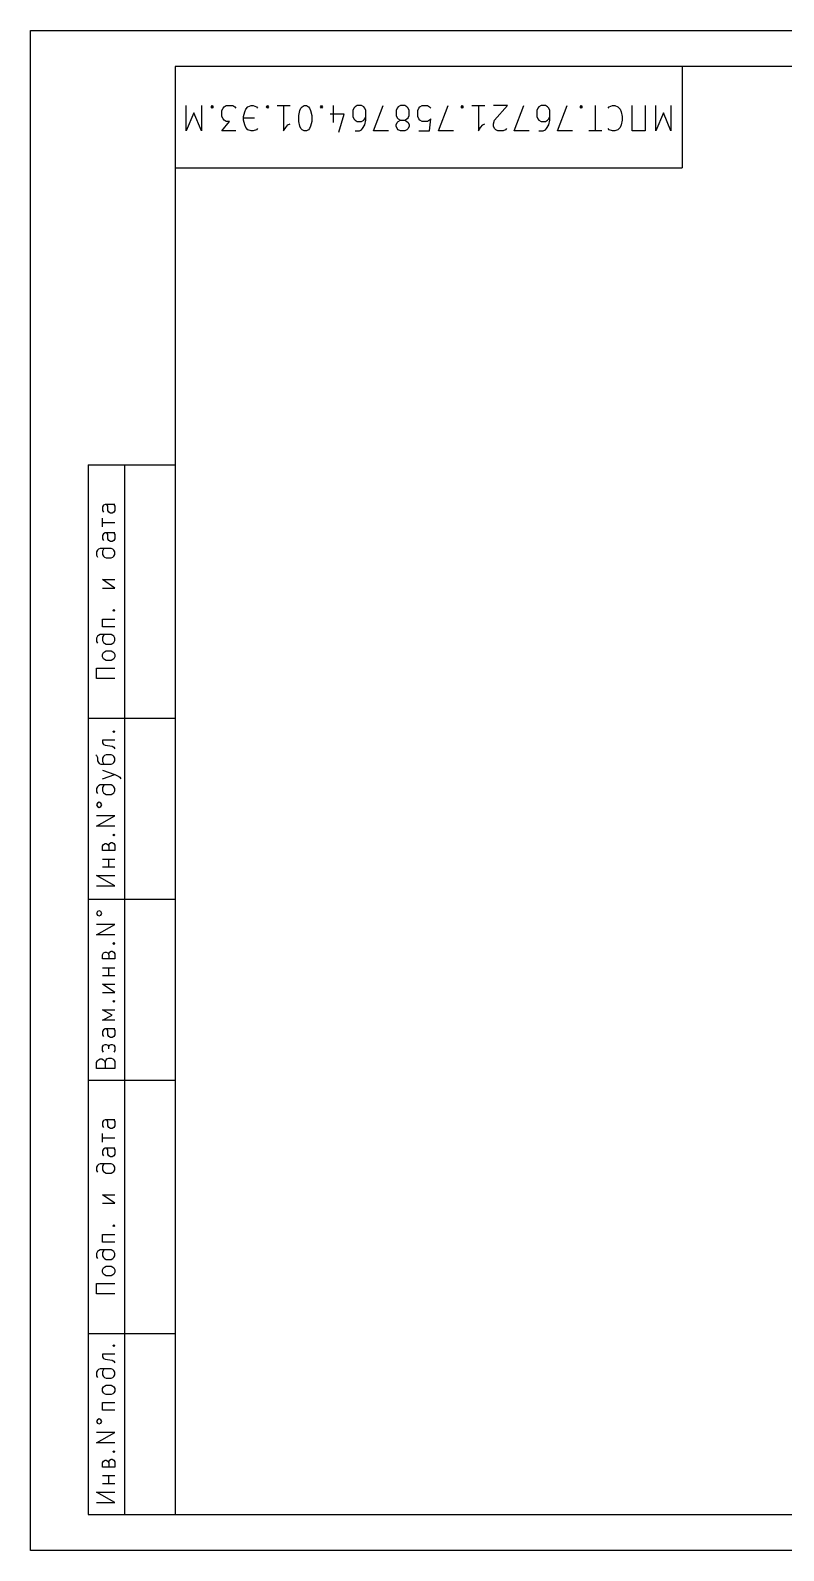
# Model space of a CAD drawing. Extents: x -8 to 289, y -13 to 197.
# Drawn here: x -7.7 to 96.3, y -13.1 to 196.9 of the extents above; entities that cross this region are included whole.
import ezdxf

# ---------------------------------------------------------------- set-up
doc = ezdxf.new("R2010")
doc.units = 0
doc.header["$MEASUREMENT"] = 0
doc.layers.get('0').update_dxf_attribs({"linetype": 'CONTINUOUS'})
doc.layers.add('BLACK', color=7, linetype='CONTINUOUS')

msp = doc.modelspace()

# ---------------------------------------------------------------- linework, layer by layer
at = {"linetype": 'Continuous'}
msp.add_lwpolyline([(-7.68, 196.94), (289.32, 196.94), (289.32, -13.06), (-7.68, -13.06)], close=True, dxfattribs=at)
at = {"layer": 'BLACK', "linetype": 'Continuous'}
for p, q in [((284.32, 191.94), (12.31, 191.94)), ((12.31, 191.94), (12.31, -8.07)), ((82.32, 191.94), (82.32, 177.94)), ((13.84, 183.04), (13.84, 186.54)), ((14.88, 185.54), (13.84, 183.04)), ((15.93, 183.04), (14.88, 185.54)), ((15.93, 186.54), (15.93, 183.04)), ((17.27, 186.37), (17.42, 186.54)), ((17.42, 186.2), (17.27, 186.37)), ((17.42, 186.54), (17.57, 186.37)), ((17.42, 186.2), (17.42, 186.54)), ((17.57, 186.37), (17.42, 186.2)), ((18.77, 185.87), (18.92, 186.2)), ((18.77, 185.04), (18.77, 185.87)), ((18.92, 184.7), (18.77, 185.04)), ((18.92, 186.2), (19.07, 186.37)), ((19.07, 186.37), (19.37, 186.54)), ((19.37, 186.54), (20.26, 186.54)), ((20.26, 186.54), (20.56, 186.37)), ((20.56, 186.37), (20.71, 186.2)), ((21.76, 185.04), (21.91, 185.7)), ((21.76, 184.54), (21.76, 185.04)), ((21.76, 184.87), (23.25, 184.87)), ((21.91, 185.7), (22.06, 186.04)), ((22.06, 186.04), (22.36, 186.37)), ((22.36, 186.37), (22.8, 186.54)), ((22.8, 186.54), (23.1, 186.54)), ((23.1, 186.54), (23.55, 186.37)), ((23.55, 186.37), (23.7, 186.2)), ((24.9, 186.37), (25.05, 186.54)), ((25.05, 186.2), (24.9, 186.37)), ((25.05, 186.54), (25.2, 186.37)), ((25.05, 186.2), (25.05, 186.54)), ((25.2, 186.37), (25.05, 186.2)), ((26.39, 186.54), (28.18, 186.54)), ((27.29, 186.54), (27.29, 183.04)), ((29.38, 185.2), (29.53, 185.87)), ((29.38, 184.37), (29.38, 185.2)), ((29.53, 185.87), (29.68, 186.2)), ((29.68, 186.2), (29.83, 186.37)), ((29.83, 186.37), (30.13, 186.54)), ((30.13, 186.54), (30.43, 186.54)), ((30.43, 186.54), (30.73, 186.37)), ((30.73, 186.37), (30.87, 186.2)), ((30.87, 186.2), (31.02, 185.87)), ((31.02, 185.87), (31.17, 185.2)), ((31.17, 185.2), (31.17, 184.37)), ((32.37, 186.37), (32.52, 186.54)), ((32.52, 186.2), (32.37, 186.37)), ((32.52, 186.54), (32.67, 186.37)), ((32.52, 186.2), (32.52, 186.54)), ((32.67, 186.37), (32.52, 186.2)), ((35.66, 185.37), (33.71, 185.37)), ((34.16, 184.2), (34.16, 186.54)), ((34.91, 182.87), (35.66, 185.37)), ((37, 186.2), (36.85, 185.87)), ((36.85, 185.87), (36.85, 185.04)), ((36.85, 185.04), (37, 184.7)), ((37.15, 186.37), (37, 186.2)), ((37.45, 186.54), (37.15, 186.37)), ((38.05, 186.54), (37.45, 186.54)), ((38.35, 186.37), (38.05, 186.54)), ((38.5, 186.2), (38.35, 186.37)), ((38.65, 185.87), (38.5, 186.2)), ((38.5, 184.7), (38.65, 185.04)), ((38.65, 184.54), (38.65, 185.87)), ((39.69, 183.04), (41.04, 186.54)), ((42.98, 186.2), (42.83, 185.87)), ((42.83, 185.87), (42.83, 185.2)), ((42.83, 185.2), (42.98, 184.87)), ((43.13, 186.37), (42.98, 186.2)), ((42.98, 184.87), (43.13, 184.7)), ((43.43, 186.54), (43.13, 186.37)), ((44.03, 186.54), (43.43, 186.54)), ((44.33, 186.37), (44.03, 186.54)), ((44.48, 186.2), (44.33, 186.37)), ((44.33, 184.7), (44.48, 184.87)), ((44.62, 185.87), (44.48, 186.2)), ((44.48, 184.87), (44.62, 185.2)), ((44.62, 185.2), (44.62, 185.87)), ((45.82, 185.87), (45.97, 186.2)), ((45.82, 185.04), (45.82, 185.87)), ((45.97, 184.7), (45.82, 185.04)), ((45.97, 186.2), (46.12, 186.37)), ((46.12, 186.37), (46.42, 186.54)), ((46.42, 186.54), (47.17, 186.54)), ((47.17, 186.54), (47.46, 186.37)), ((47.46, 186.37), (47.61, 186.2)), ((48.66, 183.04), (50, 186.54)), ((51.8, 186.37), (51.95, 186.54)), ((51.95, 186.2), (51.8, 186.37)), ((51.95, 186.54), (52.1, 186.37)), ((51.95, 186.2), (51.95, 186.54)), ((52.1, 186.37), (51.95, 186.2)), ((53.29, 186.54), (55.09, 186.54)), ((54.19, 186.54), (54.19, 183.04)), ((58.23, 186.54), (56.28, 186.54)), ((56.43, 184.54), (58.23, 186.54)), ((59.12, 183.04), (60.47, 186.54)), ((62.41, 186.2), (62.26, 185.87)), ((62.26, 185.87), (62.26, 185.04)), ((62.26, 185.04), (62.41, 184.7)), ((62.56, 186.37), (62.41, 186.2)), ((62.86, 186.54), (62.56, 186.37)), ((63.46, 186.54), (62.86, 186.54)), ((63.75, 186.37), (63.46, 186.54)), ((63.9, 186.2), (63.75, 186.37)), ((64.05, 185.87), (63.9, 186.2)), ((63.9, 184.7), (64.05, 185.04)), ((64.05, 184.54), (64.05, 185.87)), ((65.1, 183.04), (66.45, 186.54)), ((68.24, 186.37), (68.39, 186.54)), ((68.39, 186.2), (68.24, 186.37)), ((68.39, 186.54), (68.54, 186.37)), ((68.39, 186.2), (68.39, 186.54)), ((68.54, 186.37), (68.39, 186.2)), ((70.33, 186.54), (70.33, 183.04)), ((72.12, 186.2), (72.27, 186.37)), ((72.27, 186.37), (72.72, 186.54)), ((72.72, 186.54), (73.02, 186.54)), ((73.02, 186.54), (73.47, 186.37)), ((73.47, 186.37), (73.77, 186.04)), ((73.77, 186.04), (73.92, 185.7)), ((73.92, 185.7), (74.07, 185.04)), ((74.07, 185.04), (74.07, 184.54)), ((75.41, 183.04), (75.41, 186.54)), ((77.21, 186.54), (77.21, 183.04)), ((78.7, 183.04), (78.7, 186.54)), ((79.75, 185.54), (78.7, 183.04)), ((80.79, 183.04), (79.75, 185.54)), ((80.79, 186.54), (80.79, 183.04)), ((18.77, 183.04), (19.82, 184.37)), ((20.71, 183.04), (18.77, 183.04)), ((19.07, 184.54), (18.92, 184.7)), ((19.37, 184.37), (19.07, 184.54)), ((19.82, 184.37), (19.37, 184.37)), ((21.91, 183.87), (21.76, 184.54)), ((22.06, 183.54), (21.91, 183.87)), ((22.36, 183.2), (22.06, 183.54)), ((22.8, 183.04), (22.36, 183.2)), ((23.1, 183.04), (22.8, 183.04)), ((23.55, 183.2), (23.1, 183.04)), ((23.7, 183.37), (23.55, 183.2)), ((27.29, 183.04), (27.59, 183.54)), ((27.59, 183.54), (27.89, 183.87)), ((27.89, 183.87), (28.18, 184.04)), ((29.53, 183.7), (29.38, 184.37)), ((29.68, 183.37), (29.53, 183.7)), ((29.83, 183.2), (29.68, 183.37)), ((30.13, 183.04), (29.83, 183.2)), ((30.43, 183.04), (30.13, 183.04)), ((30.73, 183.2), (30.43, 183.04)), ((30.87, 183.37), (30.73, 183.2)), ((31.02, 183.7), (30.87, 183.37)), ((31.17, 184.37), (31.02, 183.7)), ((37, 184.7), (37.15, 184.54)), ((37.15, 184.54), (37.45, 184.37)), ((37.15, 183.04), (37.75, 183.04)), ((37.45, 184.37), (38.05, 184.37)), ((37.75, 183.04), (38.05, 183.2)), ((38.05, 184.37), (38.35, 184.54)), ((38.05, 183.2), (38.2, 183.37)), ((38.2, 183.37), (38.5, 183.87)), ((38.35, 184.54), (38.5, 184.7)), ((38.5, 183.87), (38.65, 184.54)), ((41.79, 183.04), (39.69, 183.04)), ((42.83, 183.87), (42.98, 184.2)), ((42.83, 183.7), (42.83, 183.87)), ((42.98, 183.37), (42.83, 183.7)), ((42.98, 184.2), (43.13, 184.37)), ((43.13, 183.2), (42.98, 183.37)), ((43.13, 184.7), (43.43, 184.54)), ((43.13, 184.37), (43.43, 184.54)), ((43.43, 183.04), (43.13, 183.2)), ((43.43, 184.54), (44.03, 184.54)), ((44.03, 183.04), (43.43, 183.04)), ((44.03, 184.54), (44.33, 184.7)), ((44.03, 184.54), (44.33, 184.37)), ((44.33, 183.2), (44.03, 183.04)), ((44.33, 184.37), (44.48, 184.2)), ((44.48, 183.37), (44.33, 183.2)), ((44.48, 184.2), (44.62, 183.87)), ((44.62, 183.7), (44.48, 183.37)), ((44.62, 183.87), (44.62, 183.7)), ((46.12, 184.54), (45.97, 184.7)), ((45.97, 183.04), (47.46, 183.04)), ((46.42, 184.37), (46.12, 184.54)), ((47.17, 184.37), (46.42, 184.37)), ((47.46, 184.54), (47.17, 184.37)), ((47.46, 183.04), (47.61, 184.7)), ((47.61, 184.7), (47.46, 184.54)), ((50.75, 183.04), (48.66, 183.04)), ((54.19, 183.04), (54.49, 183.54)), ((54.49, 183.54), (54.79, 183.87)), ((54.79, 183.87), (55.09, 184.04)), ((56.28, 184.04), (56.43, 184.54)), ((56.28, 183.7), (56.28, 184.04)), ((56.43, 183.37), (56.28, 183.7)), ((56.58, 183.2), (56.43, 183.37)), ((56.88, 183.04), (56.58, 183.2)), ((57.63, 183.04), (56.88, 183.04)), ((57.93, 183.2), (57.63, 183.04)), ((58.08, 183.37), (57.93, 183.2)), ((61.21, 183.04), (59.12, 183.04)), ((62.41, 184.7), (62.56, 184.54)), ((62.56, 184.54), (62.86, 184.37)), ((62.56, 183.04), (63.16, 183.04)), ((62.86, 184.37), (63.46, 184.37)), ((63.16, 183.04), (63.46, 183.2)), ((63.46, 184.37), (63.75, 184.54)), ((63.46, 183.2), (63.61, 183.37)), ((63.61, 183.37), (63.9, 183.87)), ((63.75, 184.54), (63.9, 184.7)), ((63.9, 183.87), (64.05, 184.54)), ((67.19, 183.04), (65.1, 183.04)), ((71.23, 183.04), (69.43, 183.04)), ((72.27, 183.2), (72.12, 183.37)), ((72.72, 183.04), (72.27, 183.2)), ((73.02, 183.04), (72.72, 183.04)), ((73.47, 183.2), (73.02, 183.04)), ((73.77, 183.54), (73.47, 183.2)), ((73.92, 183.87), (73.77, 183.54)), ((74.07, 184.54), (73.92, 183.87)), ((77.21, 183.04), (75.41, 183.04)), ((12.31, 177.94), (82.32, 177.94)), ((0.31, 136.93), (12.31, 136.93)), ((0.31, 136.93), (0.31, -8.07)), ((5.31, 136.93), (5.31, -8.07)), ((2.41, 131.33), (2.29, 131.1)), ((2.29, 131.1), (2.29, 130.62)), ((2.29, 130.62), (2.41, 130.38)), ((2.65, 131.45), (2.41, 131.33)), ((3.96, 131.45), (2.65, 131.45)), ((3.01, 131.21), (2.89, 131.45)), ((3.01, 130.62), (3.01, 131.21)), ((3.13, 130.38), (3.01, 130.62)), ((3.36, 130.26), (3.13, 130.38)), ((3.6, 130.26), (3.36, 130.26)), ((3.84, 130.38), (3.6, 130.26)), ((3.84, 131.45), (3.96, 131.21)), ((3.96, 130.62), (3.84, 130.38)), ((3.96, 131.21), (3.96, 130.62)), ((2.29, 128.36), (2.29, 129.55)), ((2.29, 128.95), (3.96, 128.95)), ((2.41, 127.41), (2.29, 127.17)), ((2.29, 127.17), (2.29, 126.69)), ((2.29, 126.69), (2.41, 126.45)), ((2.65, 127.52), (2.41, 127.41)), ((3.96, 127.52), (2.65, 127.52)), ((3.01, 127.29), (2.89, 127.52)), ((3.01, 126.69), (3.01, 127.29)), ((3.13, 126.45), (3.01, 126.69)), ((3.36, 126.33), (3.13, 126.45)), ((3.6, 126.33), (3.36, 126.33)), ((3.84, 126.45), (3.6, 126.33)), ((3.84, 127.52), (3.96, 127.29)), ((3.96, 126.69), (3.84, 126.45)), ((3.96, 127.29), (3.96, 126.69)), ((1.58, 125.14), (1.46, 124.91)), ((1.46, 124.91), (1.46, 124.43)), ((1.46, 124.43), (1.58, 124.19)), ((1.7, 125.26), (1.58, 125.14)), ((1.93, 125.38), (1.7, 125.26)), ((3.48, 125.38), (1.93, 125.38)), ((2.41, 125.26), (2.29, 125.02)), ((2.29, 125.02), (2.29, 124.55)), ((2.29, 124.55), (2.41, 124.31)), ((2.53, 125.38), (2.41, 125.26)), ((2.41, 124.31), (2.53, 124.19)), ((2.53, 124.19), (2.77, 124.07)), ((2.77, 124.07), (3.48, 124.07)), ((3.72, 125.26), (3.48, 125.38)), ((3.48, 124.07), (3.72, 124.19)), ((3.84, 125.14), (3.72, 125.26)), ((3.72, 124.19), (3.84, 124.31)), ((3.96, 124.91), (3.84, 125.14)), ((3.84, 124.31), (3.96, 124.55)), ((3.96, 124.55), (3.96, 124.91)), ((3.96, 119.9), (2.29, 121.1)), ((2.29, 121.1), (3.96, 121.1)), ((2.29, 119.9), (3.96, 119.9)), ((2.29, 114.55), (2.29, 115.62)), ((2.29, 115.62), (3.96, 115.62)), ((3.72, 116.81), (3.84, 116.93)), ((3.84, 116.69), (3.72, 116.81)), ((3.72, 116.81), (3.96, 116.81)), ((3.84, 116.93), (3.96, 116.81)), ((3.96, 116.81), (3.84, 116.69)), ((1.93, 113.48), (1.7, 113.36)), ((3.48, 113.48), (1.93, 113.48)), ((3.96, 114.55), (2.29, 114.55)), ((2.53, 113.48), (2.41, 113.36)), ((3.72, 113.36), (3.48, 113.48)), ((1.58, 113.24), (1.46, 113)), ((1.46, 113), (1.46, 112.52)), ((1.46, 112.52), (1.58, 112.29)), ((1.7, 113.36), (1.58, 113.24)), ((2.41, 113.36), (2.29, 113.12)), ((2.29, 113.12), (2.29, 112.64)), ((2.29, 112.64), (2.41, 112.4)), ((2.41, 112.4), (2.53, 112.29)), ((2.53, 112.29), (2.77, 112.17)), ((2.77, 112.17), (3.48, 112.17)), ((3.48, 112.17), (3.72, 112.29)), ((3.84, 113.24), (3.72, 113.36)), ((3.72, 112.29), (3.84, 112.4)), ((3.96, 113), (3.84, 113.24)), ((3.84, 112.4), (3.96, 112.64)), ((3.96, 112.64), (3.96, 113)), ((2.29, 110.74), (2.41, 110.98)), ((2.29, 110.38), (2.29, 110.74)), ((2.41, 110.14), (2.29, 110.38)), ((2.41, 110.98), (2.53, 111.1)), ((2.53, 110.02), (2.41, 110.14)), ((2.53, 111.1), (2.77, 111.21)), ((2.77, 109.9), (2.53, 110.02)), ((2.77, 111.21), (3.48, 111.21)), ((3.48, 109.9), (2.77, 109.9)), ((3.48, 111.21), (3.72, 111.1)), ((3.72, 110.02), (3.48, 109.9)), ((3.72, 111.1), (3.84, 110.98)), ((3.84, 110.14), (3.72, 110.02)), ((3.84, 110.98), (3.96, 110.74)), ((3.96, 110.38), (3.84, 110.14)), ((3.96, 110.74), (3.96, 110.38)), ((1.46, 107.41), (1.46, 108.83)), ((1.46, 108.83), (3.96, 108.83)), ((3.96, 107.41), (1.46, 107.41)), ((0.31, 101.93), (12.31, 101.93)), ((3.96, 98.89), (2.29, 98.89)), ((2.29, 98.89), (2.29, 98.54)), ((3.72, 100.08), (3.84, 100.2)), ((3.84, 99.96), (3.72, 100.08)), ((3.72, 100.08), (3.96, 100.08)), ((3.84, 100.2), (3.96, 100.08)), ((3.96, 100.08), (3.84, 99.96)), ((1.34, 96.87), (1.46, 96.75)), ((1.46, 96.75), (1.58, 96.51)), ((2.29, 98.54), (2.41, 98.3)), ((2.41, 96.63), (2.29, 96.39)), ((2.41, 98.3), (2.65, 98.18)), ((2.53, 96.75), (2.41, 96.63)), ((2.77, 96.87), (2.53, 96.75)), ((2.65, 98.18), (3.6, 98.06)), ((3.48, 96.87), (2.77, 96.87)), ((3.72, 96.75), (3.48, 96.87)), ((3.6, 98.06), (3.84, 97.94)), ((3.84, 96.63), (3.72, 96.75)), ((3.84, 97.94), (3.96, 97.7)), ((3.96, 96.39), (3.84, 96.63)), ((1.58, 96.51), (1.58, 96.04)), ((1.58, 96.04), (1.7, 95.8)), ((1.7, 95.8), (1.82, 95.68)), ((1.82, 95.68), (2.05, 95.56)), ((2.05, 95.56), (3.48, 95.56)), ((2.29, 96.39), (2.29, 95.92)), ((2.29, 95.92), (2.41, 95.68)), ((2.29, 94.73), (3.96, 94.13)), ((2.41, 95.68), (2.53, 95.56)), ((3.48, 95.56), (3.72, 95.68)), ((3.72, 95.68), (3.84, 95.8)), ((3.84, 95.8), (3.96, 96.04)), ((3.96, 96.04), (3.96, 96.39)), ((1.58, 92.46), (1.46, 92.23)), ((1.7, 92.58), (1.58, 92.46)), ((1.93, 92.7), (1.7, 92.58)), ((3.48, 92.7), (1.93, 92.7)), ((2.29, 93.54), (3.96, 94.13)), ((2.41, 92.58), (2.29, 92.35)), ((2.53, 92.7), (2.41, 92.58)), ((3.72, 92.58), (3.48, 92.7)), ((3.84, 92.46), (3.72, 92.58)), ((3.96, 92.23), (3.84, 92.46)), ((3.96, 94.13), (4.55, 93.89)), ((4.55, 93.89), (4.67, 93.77)), ((4.67, 93.77), (4.79, 93.54)), ((1.46, 92.23), (1.46, 91.75)), ((1.46, 91.75), (1.58, 91.51)), ((1.82, 90.32), (1.58, 90.2)), ((2.05, 90.2), (1.82, 90.32)), ((2.29, 92.35), (2.29, 91.87)), ((2.29, 91.87), (2.41, 91.63)), ((2.41, 91.63), (2.53, 91.51)), ((2.53, 91.51), (2.77, 91.39)), ((2.77, 91.39), (3.48, 91.39)), ((3.48, 91.39), (3.72, 91.51)), ((3.72, 91.51), (3.84, 91.63)), ((3.84, 91.63), (3.96, 91.87)), ((3.96, 91.87), (3.96, 92.23)), ((1.58, 90.2), (1.46, 89.96)), ((1.46, 89.96), (1.58, 89.73)), ((1.46, 86.99), (3.96, 88.42)), ((3.96, 88.42), (1.46, 88.42)), ((1.58, 89.73), (1.82, 89.61)), ((1.82, 89.61), (2.05, 89.73)), ((2.17, 89.96), (2.05, 90.2)), ((2.05, 89.73), (2.17, 89.96)), ((3.96, 86.99), (1.46, 86.99)), ((2.29, 84.25), (2.41, 84.49)), ((2.29, 83.66), (2.29, 84.25)), ((2.41, 84.49), (2.65, 84.61)), ((2.65, 84.61), (2.77, 84.61)), ((2.77, 84.61), (3.01, 84.49)), ((3.01, 84.49), (3.13, 84.25)), ((3.13, 84.25), (3.24, 84.61)), ((3.13, 84.25), (3.13, 83.66)), ((3.24, 84.61), (3.48, 84.73)), ((3.48, 84.73), (3.6, 84.73)), ((3.6, 84.73), (3.84, 84.61)), ((3.72, 85.8), (3.84, 85.92)), ((3.84, 85.68), (3.72, 85.8)), ((3.72, 85.8), (3.96, 85.8)), ((3.84, 85.92), (3.96, 85.8)), ((3.96, 85.8), (3.84, 85.68)), ((3.84, 84.61), (3.96, 84.37)), ((3.96, 84.37), (3.96, 83.66)), ((3.96, 83.66), (2.29, 83.66)), ((2.29, 82.46), (3.96, 82.46)), ((3.13, 81.39), (3.13, 82.46)), ((3.96, 78.77), (1.46, 80.2)), ((1.46, 80.2), (3.96, 80.2)), ((2.29, 81.39), (3.96, 81.39)), ((1.46, 78.77), (3.96, 78.77)), ((0.31, 76.93), (12.31, 76.93)), ((1.58, 75.2), (1.46, 74.96)), ((1.46, 74.96), (1.58, 74.73)), ((1.82, 75.32), (1.58, 75.2)), ((1.58, 74.73), (1.82, 74.61)), ((2.05, 75.2), (1.82, 75.32)), ((1.82, 74.61), (2.05, 74.73)), ((2.17, 74.96), (2.05, 75.2)), ((2.05, 74.73), (2.17, 74.96)), ((1.46, 71.99), (3.96, 73.42)), ((3.96, 73.42), (1.46, 73.42)), ((3.96, 71.99), (1.46, 71.99)), ((2.29, 69.25), (2.41, 69.49)), ((2.41, 69.49), (2.65, 69.61)), ((2.65, 69.61), (2.77, 69.61)), ((2.77, 69.61), (3.01, 69.49)), ((3.01, 69.49), (3.13, 69.25)), ((3.13, 69.25), (3.24, 69.61)), ((3.24, 69.61), (3.48, 69.73)), ((3.48, 69.73), (3.6, 69.73)), ((3.6, 69.73), (3.84, 69.61)), ((3.72, 70.8), (3.84, 70.92)), ((3.84, 70.68), (3.72, 70.8)), ((3.72, 70.8), (3.96, 70.8)), ((3.84, 70.92), (3.96, 70.8)), ((3.96, 70.8), (3.84, 70.68)), ((3.84, 69.61), (3.96, 69.37)), ((3.96, 69.37), (3.96, 68.66)), ((2.29, 68.66), (2.29, 69.25)), ((3.96, 68.66), (2.29, 68.66)), ((2.29, 67.46), (3.96, 67.46)), ((3.13, 69.25), (3.13, 68.66)), ((3.13, 66.39), (3.13, 67.46)), ((2.29, 66.39), (3.96, 66.39)), ((3.96, 64.01), (2.29, 65.2)), ((2.29, 65.2), (3.96, 65.2)), ((2.29, 64.01), (3.96, 64.01)), ((3.6, 60.92), (2.29, 61.63)), ((2.29, 61.63), (3.96, 61.63)), ((2.29, 60.2), (3.6, 60.92)), ((3.72, 62.82), (3.84, 62.94)), ((3.84, 62.7), (3.72, 62.82)), ((3.72, 62.82), (3.96, 62.82)), ((3.84, 62.94), (3.96, 62.82)), ((3.96, 62.82), (3.84, 62.7)), ((3.96, 60.2), (2.29, 60.2)), ((2.41, 58.89), (2.29, 58.66)), ((2.65, 59.01), (2.41, 58.89)), ((3.96, 59.01), (2.65, 59.01)), ((3.01, 58.77), (2.89, 59.01)), ((3.84, 59.01), (3.96, 58.77)), ((2.29, 58.66), (2.29, 58.18)), ((2.29, 58.18), (2.41, 57.94)), ((2.29, 56.51), (2.41, 56.75)), ((2.41, 56.75), (2.65, 56.87)), ((2.65, 56.87), (2.77, 56.87)), ((2.77, 56.87), (3.01, 56.75)), ((3.01, 58.18), (3.01, 58.77)), ((3.13, 57.94), (3.01, 58.18)), ((3.01, 56.75), (3.13, 56.51)), ((3.36, 57.82), (3.13, 57.94)), ((3.13, 56.51), (3.24, 56.75)), ((3.24, 56.75), (3.48, 56.87)), ((3.6, 57.82), (3.36, 57.82)), ((3.48, 56.87), (3.6, 56.87)), ((3.84, 57.94), (3.6, 57.82)), ((3.6, 56.87), (3.84, 56.75)), ((3.96, 58.18), (3.84, 57.94)), ((3.84, 56.75), (3.96, 56.51)), ((3.96, 58.77), (3.96, 58.18)), ((1.46, 54.37), (1.58, 54.61)), ((1.58, 54.61), (1.7, 54.73)), ((1.7, 54.73), (1.93, 54.85)), ((1.93, 54.85), (2.17, 54.85)), ((2.17, 54.85), (2.41, 54.73)), ((2.29, 56.04), (2.29, 56.51)), ((2.41, 55.8), (2.29, 56.04)), ((2.41, 54.73), (2.53, 54.61)), ((2.53, 54.61), (2.65, 54.37)), ((2.65, 54.37), (2.77, 54.73)), ((2.77, 54.73), (2.89, 54.85)), ((2.89, 54.85), (3.13, 54.96)), ((3.13, 56.27), (3.13, 56.51)), ((3.13, 54.96), (3.48, 54.96)), ((3.48, 54.96), (3.72, 54.85)), ((3.72, 54.85), (3.84, 54.73)), ((3.96, 56.04), (3.84, 55.8)), ((3.84, 54.73), (3.96, 54.49)), ((3.96, 56.51), (3.96, 56.04)), ((1.46, 53.54), (1.46, 54.37)), ((3.96, 53.54), (1.46, 53.54)), ((2.65, 54.37), (2.65, 53.54)), ((3.96, 54.49), (3.96, 53.54)), ((0.31, 51.93), (12.31, 51.93)), ((2.41, 46.33), (2.29, 46.1)), ((2.65, 46.45), (2.41, 46.33)), ((3.96, 46.45), (2.65, 46.45)), ((3.01, 46.21), (2.89, 46.45)), ((3.01, 45.62), (3.01, 46.21)), ((3.84, 46.45), (3.96, 46.21)), ((3.96, 46.21), (3.96, 45.62)), ((2.29, 46.1), (2.29, 45.62)), ((2.29, 45.62), (2.41, 45.38)), ((2.29, 43.36), (2.29, 44.55)), ((3.13, 45.38), (3.01, 45.62)), ((3.36, 45.26), (3.13, 45.38)), ((3.6, 45.26), (3.36, 45.26)), ((3.84, 45.38), (3.6, 45.26)), ((3.96, 45.62), (3.84, 45.38)), ((2.29, 43.95), (3.96, 43.95)), ((2.41, 42.41), (2.29, 42.17)), ((2.29, 42.17), (2.29, 41.69)), ((2.65, 42.52), (2.41, 42.41)), ((3.96, 42.52), (2.65, 42.52)), ((3.01, 42.29), (2.89, 42.52)), ((3.01, 41.69), (3.01, 42.29)), ((3.84, 42.52), (3.96, 42.29)), ((3.96, 42.29), (3.96, 41.69)), ((1.58, 40.14), (1.46, 39.91)), ((1.46, 39.91), (1.46, 39.43)), ((1.7, 40.26), (1.58, 40.14)), ((1.93, 40.38), (1.7, 40.26)), ((3.48, 40.38), (1.93, 40.38)), ((2.29, 41.69), (2.41, 41.45)), ((2.41, 40.26), (2.29, 40.02)), ((2.29, 40.02), (2.29, 39.55)), ((2.53, 40.38), (2.41, 40.26)), ((3.13, 41.45), (3.01, 41.69)), ((3.36, 41.33), (3.13, 41.45)), ((3.6, 41.33), (3.36, 41.33)), ((3.72, 40.26), (3.48, 40.38)), ((3.84, 41.45), (3.6, 41.33)), ((3.84, 40.14), (3.72, 40.26)), ((3.96, 41.69), (3.84, 41.45)), ((3.96, 39.91), (3.84, 40.14)), ((3.96, 39.55), (3.96, 39.91)), ((1.46, 39.43), (1.58, 39.19)), ((2.29, 39.55), (2.41, 39.31)), ((2.41, 39.31), (2.53, 39.19)), ((2.53, 39.19), (2.77, 39.07)), ((2.77, 39.07), (3.48, 39.07)), ((3.48, 39.07), (3.72, 39.19)), ((3.72, 39.19), (3.84, 39.31)), ((3.84, 39.31), (3.96, 39.55)), ((3.96, 34.91), (2.29, 36.1)), ((2.29, 36.1), (3.96, 36.1)), ((2.29, 34.91), (3.96, 34.91)), ((3.72, 31.81), (3.84, 31.93)), ((3.84, 31.69), (3.72, 31.81)), ((3.72, 31.81), (3.96, 31.81)), ((3.84, 31.93), (3.96, 31.81)), ((3.96, 31.81), (3.84, 31.69)), ((2.29, 29.55), (2.29, 30.62)), ((2.29, 30.62), (3.96, 30.62)), ((3.96, 29.55), (2.29, 29.55)), ((1.58, 28.24), (1.46, 28)), ((1.46, 28), (1.46, 27.52)), ((1.46, 27.52), (1.58, 27.29)), ((1.7, 28.36), (1.58, 28.24)), ((1.93, 28.48), (1.7, 28.36)), ((3.48, 28.48), (1.93, 28.48)), ((2.41, 28.36), (2.29, 28.12)), ((2.29, 28.12), (2.29, 27.64)), ((2.29, 27.64), (2.41, 27.41)), ((2.53, 28.48), (2.41, 28.36)), ((2.41, 27.41), (2.53, 27.29)), ((3.72, 28.36), (3.48, 28.48)), ((3.84, 28.24), (3.72, 28.36)), ((3.72, 27.29), (3.84, 27.41)), ((3.96, 28), (3.84, 28.24)), ((3.84, 27.41), (3.96, 27.64)), ((3.96, 27.64), (3.96, 28)), ((2.29, 25.74), (2.41, 25.98)), ((2.29, 25.38), (2.29, 25.74)), ((2.41, 25.14), (2.29, 25.38)), ((2.41, 25.98), (2.53, 26.1)), ((2.53, 27.29), (2.77, 27.17)), ((2.53, 26.1), (2.77, 26.21)), ((2.77, 27.17), (3.48, 27.17)), ((2.77, 26.21), (3.48, 26.21)), ((3.48, 27.17), (3.72, 27.29)), ((3.48, 26.21), (3.72, 26.1)), ((3.72, 26.1), (3.84, 25.98)), ((3.84, 25.98), (3.96, 25.74)), ((3.96, 25.38), (3.84, 25.14)), ((3.96, 25.74), (3.96, 25.38)), ((1.46, 22.41), (1.46, 23.83)), ((1.46, 23.83), (3.96, 23.83)), ((2.53, 25.02), (2.41, 25.14)), ((2.77, 24.9), (2.53, 25.02)), ((3.48, 24.9), (2.77, 24.9)), ((3.72, 25.02), (3.48, 24.9)), ((3.84, 25.14), (3.72, 25.02)), ((3.96, 22.41), (1.46, 22.41)), ((0.31, 16.93), (12.31, 16.93)), ((3.72, 15.26), (3.84, 15.38)), ((3.84, 15.14), (3.72, 15.26)), ((3.72, 15.26), (3.96, 15.26)), ((3.84, 15.38), (3.96, 15.26)), ((3.96, 15.26), (3.84, 15.14)), ((3.96, 14.07), (2.29, 14.07)), ((2.29, 14.07), (2.29, 13.71)), ((2.29, 13.71), (2.41, 13.48)), ((2.41, 13.48), (2.65, 13.36)), ((2.65, 13.36), (3.6, 13.24)), ((3.6, 13.24), (3.84, 13.12)), ((3.84, 13.12), (3.96, 12.88)), ((1.58, 11.81), (1.46, 11.57)), ((1.46, 11.57), (1.46, 11.1)), ((1.46, 11.1), (1.58, 10.86)), ((1.7, 11.93), (1.58, 11.81)), ((1.93, 12.05), (1.7, 11.93)), ((3.48, 12.05), (1.93, 12.05)), ((2.41, 11.93), (2.29, 11.69)), ((2.29, 11.69), (2.29, 11.21)), ((2.29, 11.21), (2.41, 10.98)), ((2.53, 12.05), (2.41, 11.93)), ((2.41, 10.98), (2.53, 10.86)), ((2.53, 10.86), (2.77, 10.74)), ((2.77, 10.74), (3.48, 10.74)), ((3.72, 11.93), (3.48, 12.05)), ((3.48, 10.74), (3.72, 10.86)), ((3.84, 11.81), (3.72, 11.93)), ((3.72, 10.86), (3.84, 10.98)), ((3.96, 11.57), (3.84, 11.81)), ((3.84, 10.98), (3.96, 11.21)), ((3.96, 11.21), (3.96, 11.57)), ((2.29, 9.31), (2.41, 9.55)), ((2.29, 8.95), (2.29, 9.31)), ((2.41, 8.71), (2.29, 8.95)), ((2.41, 9.55), (2.53, 9.67)), ((2.53, 8.6), (2.41, 8.71)), ((2.53, 9.67), (2.77, 9.79)), ((2.77, 8.48), (2.53, 8.6)), ((2.77, 9.79), (3.48, 9.79)), ((3.48, 8.48), (2.77, 8.48)), ((3.48, 9.79), (3.72, 9.67)), ((3.72, 8.6), (3.48, 8.48)), ((3.72, 9.67), (3.84, 9.55)), ((3.84, 8.71), (3.72, 8.6)), ((3.84, 9.55), (3.96, 9.31)), ((3.96, 8.95), (3.84, 8.71)), ((3.96, 9.31), (3.96, 8.95)), ((2.29, 6.33), (2.29, 7.41)), ((2.29, 7.41), (3.96, 7.41)), ((3.96, 6.33), (2.29, 6.33)), ((1.58, 5.02), (1.46, 4.79)), ((1.46, 4.79), (1.58, 4.55)), ((1.82, 5.14), (1.58, 5.02)), ((1.58, 4.55), (1.82, 4.43)), ((2.05, 5.02), (1.82, 5.14)), ((1.82, 4.43), (2.05, 4.55)), ((2.17, 4.79), (2.05, 5.02)), ((2.05, 4.55), (2.17, 4.79)), ((1.46, 1.81), (3.96, 3.24)), ((3.96, 3.24), (1.46, 3.24)), ((3.96, 1.81), (1.46, 1.81)), ((3.72, 0.62), (3.84, 0.74)), ((3.84, 0.5), (3.72, 0.62)), ((3.72, 0.62), (3.96, 0.62)), ((3.84, 0.74), (3.96, 0.62)), ((3.96, 0.62), (3.84, 0.5)), ((2.29, -0.93), (2.41, -0.69)), ((2.29, -1.52), (2.29, -0.93)), ((3.96, -1.52), (2.29, -1.52)), ((2.41, -0.69), (2.65, -0.57)), ((2.65, -0.57), (2.77, -0.57)), ((2.77, -0.57), (3.01, -0.69)), ((3.01, -0.69), (3.13, -0.93)), ((3.13, -0.93), (3.24, -0.57)), ((3.13, -0.93), (3.13, -1.52)), ((3.24, -0.57), (3.48, -0.45)), ((3.48, -0.45), (3.6, -0.45)), ((3.6, -0.45), (3.84, -0.57)), ((3.84, -0.57), (3.96, -0.81)), ((3.96, -0.81), (3.96, -1.52)), ((2.29, -2.71), (3.96, -2.71)), ((2.29, -3.79), (3.96, -3.79)), ((3.13, -3.79), (3.13, -2.71)), ((3.96, -6.4), (1.46, -4.98)), ((1.46, -4.98), (3.96, -4.98)), ((0.31, -8.07), (12.31, -8.07)), ((1.46, -6.4), (3.96, -6.4)), ((12.31, -8.07), (284.32, -8.07))]:
    msp.add_line(p, q, dxfattribs=at)

doc.saveas('drawing.dxf')
